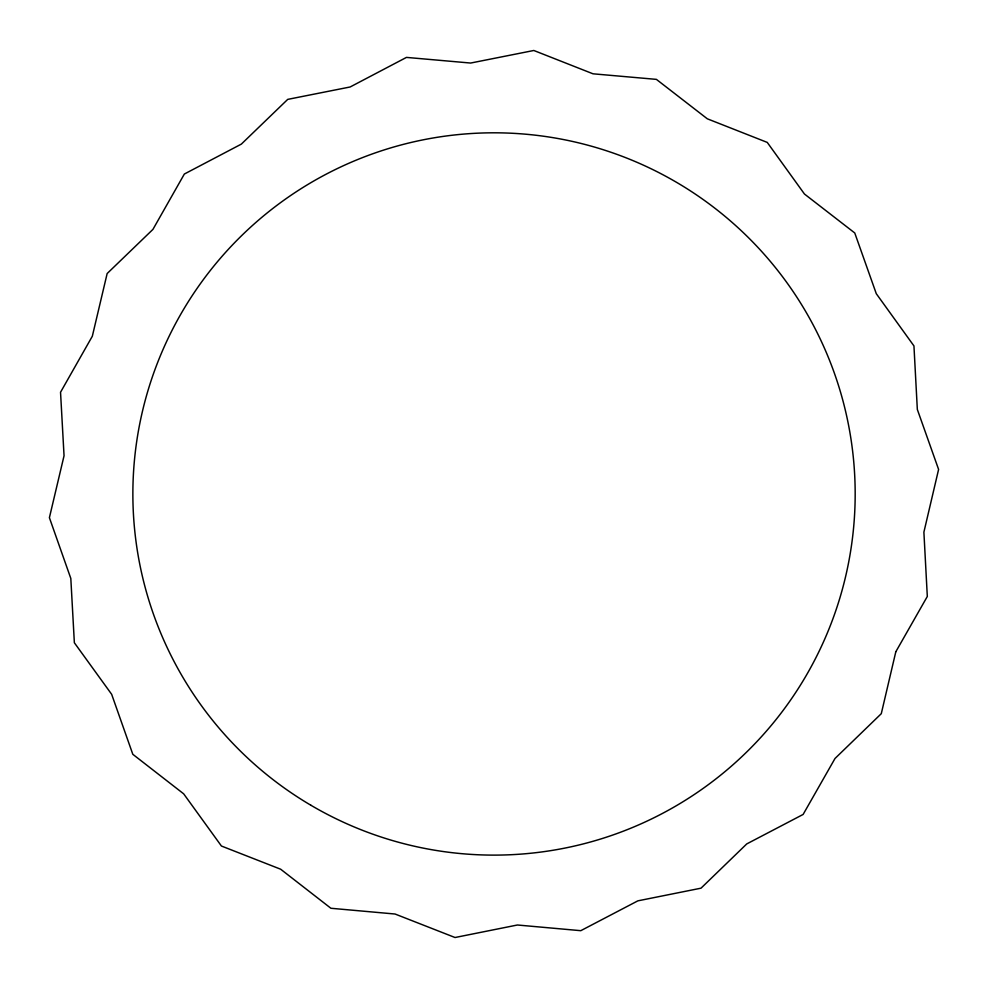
<?xml version="1.0" encoding="UTF-8"?>
<svg xmlns="http://www.w3.org/2000/svg" width="988" height="988" viewBox="0 0 988 988"><rect width="100%" height="100%" fill="white"/><g stroke="black" fill="none" stroke-linecap="round" stroke-linejoin="round"><path stroke-width="1.48" d="M895.82 651.747L881.284 713.682L835.008 758.488L803.12 814.445L746.743 843.925L701.023 888.175L637.865 900.846L580.783 930.684L517.416 925.003L455.036 937.513L395.064 914.024L330.906 908.268L280.666 869.218L221.423 846.024L183.669 793.833L132.812 754.301L111.656 694.305L74.359 642.756L70.815 578.437L49.4 517.687L64.047 455.777L60.54 392.248L92.329 336.229L107.149 273.54L152.942 229.377L184.348 174.036L241.368 144.1L287.73 99.38L350.135 86.981L406.463 57.403L470.634 63.047L533.816 50.487L593.01 73.804L656.39 79.373L707.322 118.807L767.256 142.408L804.454 194.019L854.756 232.97L876.282 293.683L913.949 345.936L917.333 409.464L938.6 469.424L923.891 532.137L927.312 596.468L895.82 651.747M310.862 805.232A361.163 361.163 0 0 0 855.163 496.952A361.163 361.163 0 0 0 316.037 179.705A361.163 361.163 0 0 0 310.862 805.232"/></g></svg>
